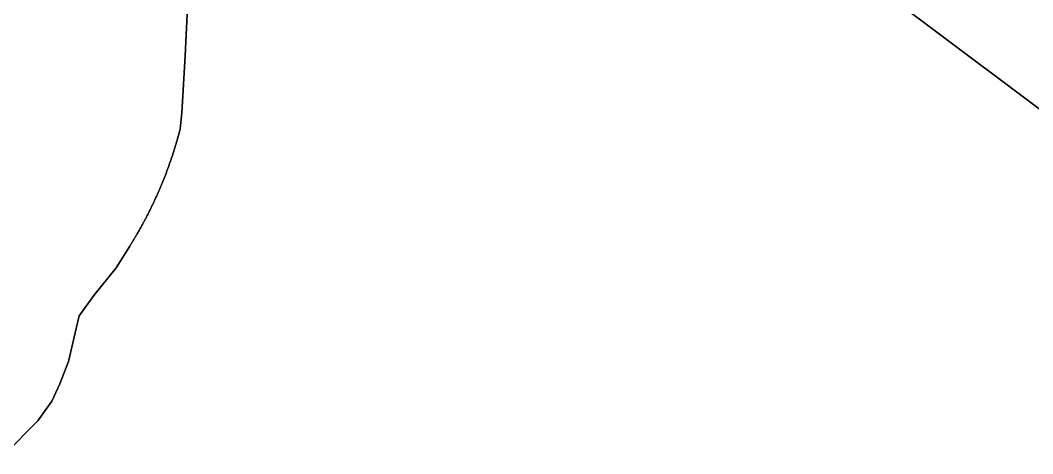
# Model space of a CAD drawing. Header units: inches. Extents: x 11258954 to 11313122, y 3645444 to 3695200.
# Drawn here: x 11288378 to 11289758, y 3663688 to 3664279 of the extents above; entities that cross this region are included whole.
import ezdxf

# ---------------------------------------------------------------- set-up
doc = ezdxf.new("R2010")
doc.units = ezdxf.units.IN
doc.header["$MEASUREMENT"] = 0
doc.layers.add('AnnexationHistory', color=183, linetype='Continuous')

msp = doc.modelspace()

# ---------------------------------------------------------------- linework, layer by layer
at = {"layer": 'AnnexationHistory'}
for points in [[(11289829.9795, 3664110.9175, 0), (11289189.665, 3664590.8955, 0)], [(11289189.665, 3664590.8955, 0), (11289829.9795, 3664110.9175, 0)], [(11288606.607, 3664306.701, 0), (11288602.6315, 3664230.506, 0), (11288597.9935, 3664152.9855, 0), (11288596.006, 3664131.121, 0), (11288595.7105, 3664129.9745, 0), (11288595.4125, 3664128.8285, 0), (11288595.1125, 3664127.6835, 0), (11288594.8095, 3664126.539, 0), (11288594.5045, 3664125.395, 0), (11288594.197, 3664124.2515, 0), (11288593.8875, 3664123.109, 0), (11288593.575, 3664121.967, 0), (11288593.2605, 3664120.8255, 0), (11288592.9435, 3664119.685, 0), (11288592.624, 3664118.545, 0), (11288592.3025, 3664117.4055, 0), (11288591.9785, 3664116.267, 0), (11288591.652, 3664115.129, 0), (11288591.323, 3664113.9915, 0), (11288590.9915, 3664112.855, 0), (11288590.658, 3664111.719, 0), (11288590.322, 3664110.584, 0), (11288589.9835, 3664109.4495, 0), (11288589.643, 3664108.3155, 0), (11288589.2995, 3664107.1825, 0), (11288588.954, 3664106.05, 0), (11288588.6065, 3664104.9185, 0), (11288588.256, 3664103.7875, 0), (11288587.9035, 3664102.6575, 0), (11288587.5485, 3664101.528, 0), (11288587.191, 3664100.399, 0), (11288586.8315, 3664099.271, 0), (11288586.4695, 3664098.144, 0), (11288586.105, 3664097.0175, 0), (11288585.7385, 3664095.892, 0), (11288585.3695, 3664094.767, 0), (11288584.998, 3664093.643, 0), (11288584.624, 3664092.5195, 0), (11288584.248, 3664091.397, 0), (11288583.8695, 3664090.275, 0), (11288583.4885, 3664089.154, 0), (11288583.1055, 3664088.034, 0), (11288582.72, 3664086.9145, 0), (11288582.332, 3664085.796, 0), (11288581.942, 3664084.6785, 0), (11288581.5495, 3664083.5615, 0), (11288581.1545, 3664082.445, 0), (11288580.7575, 3664081.33, 0), (11288580.358, 3664080.2155, 0), (11288579.956, 3664079.102, 0), (11288579.5515, 3664077.989, 0), (11288579.145, 3664076.877, 0), (11288578.7365, 3664075.766, 0), (11288578.325, 3664074.656, 0), (11288577.912, 3664073.5465, 0), (11288577.496, 3664072.438, 0), (11288577.078, 3664071.3305, 0), (11288576.6575, 3664070.2235, 0), (11288576.2345, 3664069.118, 0), (11288575.8095, 3664068.013, 0), (11288575.3825, 3664066.9085, 0), (11288574.9525, 3664065.8055, 0), (11288574.5205, 3664064.703, 0), (11288574.0865, 3664063.602, 0), (11288573.65, 3664062.5015, 0), (11288573.211, 3664061.402, 0), (11288572.77, 3664060.303, 0), (11288572.3265, 3664059.2055, 0), (11288571.8805, 3664058.1085, 0), (11288571.4325, 3664057.013, 0), (11288570.982, 3664055.918, 0), (11288570.5295, 3664054.824, 0), (11288570.0745, 3664053.731, 0), (11288569.6175, 3664052.639, 0), (11288569.158, 3664051.5475, 0), (11288568.696, 3664050.4575, 0), (11288568.232, 3664049.3685, 0), (11288567.766, 3664048.28, 0), (11288567.2975, 3664047.193, 0), (11288566.8265, 3664046.1065, 0), (11288566.3535, 3664045.0215, 0), (11288565.878, 3664043.937, 0), (11288565.4005, 3664042.854, 0), (11288564.9205, 3664041.7715, 0), (11288564.438, 3664040.6905, 0), (11288563.9535, 3664039.61, 0), (11288563.467, 3664038.531, 0), (11288562.978, 3664037.4525, 0), (11288562.487, 3664036.3755, 0), (11288561.9935, 3664035.299, 0), (11288561.4975, 3664034.224, 0), (11288560.9995, 3664033.15, 0), (11288560.4995, 3664032.077, 0), (11288559.997, 3664031.005, 0), (11288559.4925, 3664029.934, 0), (11288558.9855, 3664028.864, 0), (11288558.4765, 3664027.7955, 0), (11288557.965, 3664026.7275, 0), (11288557.4515, 3664025.661, 0), (11288556.9355, 3664024.595, 0), (11288556.4175, 3664023.5305, 0), (11288555.897, 3664022.467, 0), (11288555.3745, 3664021.405, 0), (11288554.85, 3664020.3435, 0), (11288554.323, 3664019.2835, 0), (11288553.7935, 3664018.2245, 0), (11288553.2625, 3664017.1665, 0), (11288552.7285, 3664016.1095, 0), (11288552.193, 3664015.054, 0), (11288551.655, 3664013.999, 0), (11288551.1145, 3664012.9455, 0), (11288550.572, 3664011.8935, 0), (11288550.0275, 3664010.842, 0), (11288549.481, 3664009.792, 0), (11288548.932, 3664008.743, 0), (11288548.3805, 3664007.6955, 0), (11288547.827, 3664006.649, 0), (11288547.2715, 3664005.6035, 0), (11288546.714, 3664004.559, 0), (11288546.154, 3664003.516, 0), (11288545.592, 3664002.474, 0), (11288545.0275, 3664001.433, 0), (11288544.461, 3664000.3935, 0), (11288543.8925, 3663999.355, 0), (11288543.3215, 3663998.318, 0), (11288542.7485, 3663997.282, 0), (11288542.1735, 3663996.247, 0), (11288541.596, 3663995.2135, 0), (11288541.0165, 3663994.181, 0), (11288540.435, 3663993.15, 0), (11288539.8515, 3663992.12, 0), (11288539.2655, 3663991.091, 0), (11288538.6775, 3663990.0635, 0), (11288538.087, 3663989.0375, 0), (11288537.495, 3663988.0125, 0), (11288536.9, 3663986.9885, 0), (11288536.3035, 3663985.966, 0), (11288535.705, 3663984.9445, 0), (11288535.104, 3663983.9245, 0), (11288534.501, 3663982.9055, 0), (11288533.8955, 3663981.888, 0), (11288533.2885, 3663980.872, 0), (11288532.679, 3663979.857, 0), (11288532.0675, 3663978.843, 0), (11288531.4535, 3663977.8305, 0), (11288530.838, 3663976.8195, 0), (11288530.22, 3663975.8095, 0), (11288529.6, 3663974.801, 0), (11288528.978, 3663973.794, 0), (11288528.3535, 3663972.788, 0), (11288527.7275, 3663971.783, 0), (11288527.099, 3663970.78, 0), (11288508.85, 3663941.4, 700.8), (11288478.069, 3663903.8605, 0), (11288458.192, 3663876.0325, 0), (11288454.2165, 3663858.806, 0), (11288443.6155, 3663813.7515, 0), (11288431.6895, 3663783.2735, 0), (11288421.0885, 3663759.421, 0), (11288401.7, 3663732.55, 703.4), (11288357.482, 3663687.8635, 0)], [(11288357.482, 3663687.8635, 0), (11288401.7, 3663732.55, 703.4), (11288421.0885, 3663759.421, 0), (11288431.6895, 3663783.2735, 0), (11288443.6155, 3663813.7515, 0), (11288454.2165, 3663858.806, 0), (11288458.192, 3663876.0325, 0), (11288478.069, 3663903.8605, 0), (11288508.85, 3663941.4, 700.8), (11288527.099, 3663970.78, 0), (11288527.7275, 3663971.783, 0), (11288528.3535, 3663972.788, 0), (11288528.978, 3663973.794, 0), (11288529.6, 3663974.801, 0), (11288530.22, 3663975.8095, 0), (11288530.838, 3663976.8195, 0), (11288531.4535, 3663977.8305, 0), (11288532.0675, 3663978.843, 0), (11288532.679, 3663979.857, 0), (11288533.2885, 3663980.872, 0), (11288533.8955, 3663981.888, 0), (11288534.501, 3663982.9055, 0), (11288535.104, 3663983.9245, 0), (11288535.705, 3663984.9445, 0), (11288536.3035, 3663985.966, 0), (11288536.9, 3663986.9885, 0), (11288537.495, 3663988.0125, 0), (11288538.087, 3663989.0375, 0), (11288538.6775, 3663990.0635, 0), (11288539.2655, 3663991.091, 0), (11288539.8515, 3663992.12, 0), (11288540.435, 3663993.15, 0), (11288541.0165, 3663994.181, 0), (11288541.596, 3663995.2135, 0), (11288542.1735, 3663996.247, 0), (11288542.7485, 3663997.282, 0), (11288543.3215, 3663998.318, 0), (11288543.8925, 3663999.355, 0), (11288544.461, 3664000.3935, 0), (11288545.0275, 3664001.433, 0), (11288545.592, 3664002.474, 0), (11288546.154, 3664003.516, 0), (11288546.714, 3664004.559, 0), (11288547.2715, 3664005.6035, 0), (11288547.827, 3664006.649, 0), (11288548.3805, 3664007.6955, 0), (11288548.932, 3664008.743, 0), (11288549.481, 3664009.792, 0), (11288550.0275, 3664010.842, 0), (11288550.572, 3664011.8935, 0), (11288551.1145, 3664012.9455, 0), (11288551.655, 3664013.999, 0), (11288552.193, 3664015.054, 0), (11288552.7285, 3664016.1095, 0), (11288553.2625, 3664017.1665, 0), (11288553.7935, 3664018.2245, 0), (11288554.323, 3664019.2835, 0), (11288554.85, 3664020.3435, 0), (11288555.3745, 3664021.405, 0), (11288555.897, 3664022.467, 0), (11288556.4175, 3664023.5305, 0), (11288556.9355, 3664024.595, 0), (11288557.4515, 3664025.661, 0), (11288557.965, 3664026.7275, 0), (11288558.4765, 3664027.7955, 0), (11288558.9855, 3664028.864, 0), (11288559.4925, 3664029.934, 0), (11288559.997, 3664031.005, 0), (11288560.4995, 3664032.077, 0), (11288560.9995, 3664033.15, 0), (11288561.4975, 3664034.224, 0), (11288561.9935, 3664035.299, 0), (11288562.487, 3664036.3755, 0), (11288562.978, 3664037.4525, 0), (11288563.467, 3664038.531, 0), (11288563.9535, 3664039.61, 0), (11288564.438, 3664040.6905, 0), (11288564.9205, 3664041.7715, 0), (11288565.4005, 3664042.854, 0), (11288565.878, 3664043.937, 0), (11288566.3535, 3664045.0215, 0), (11288566.8265, 3664046.1065, 0), (11288567.2975, 3664047.193, 0), (11288567.766, 3664048.28, 0), (11288568.232, 3664049.3685, 0), (11288568.696, 3664050.4575, 0), (11288569.158, 3664051.5475, 0), (11288569.6175, 3664052.639, 0), (11288570.0745, 3664053.731, 0), (11288570.5295, 3664054.824, 0), (11288570.982, 3664055.918, 0), (11288571.4325, 3664057.013, 0), (11288571.8805, 3664058.1085, 0), (11288572.3265, 3664059.2055, 0), (11288572.77, 3664060.303, 0), (11288573.211, 3664061.402, 0), (11288573.65, 3664062.5015, 0), (11288574.0865, 3664063.602, 0), (11288574.5205, 3664064.703, 0), (11288574.9525, 3664065.8055, 0), (11288575.3825, 3664066.9085, 0), (11288575.8095, 3664068.013, 0), (11288576.2345, 3664069.118, 0), (11288576.6575, 3664070.2235, 0), (11288577.078, 3664071.3305, 0), (11288577.496, 3664072.438, 0), (11288577.912, 3664073.5465, 0), (11288578.325, 3664074.656, 0), (11288578.7365, 3664075.766, 0), (11288579.145, 3664076.877, 0), (11288579.5515, 3664077.989, 0), (11288579.956, 3664079.102, 0), (11288580.358, 3664080.2155, 0), (11288580.7575, 3664081.33, 0), (11288581.1545, 3664082.445, 0), (11288581.5495, 3664083.5615, 0), (11288581.942, 3664084.6785, 0), (11288582.332, 3664085.796, 0), (11288582.72, 3664086.9145, 0), (11288583.1055, 3664088.034, 0), (11288583.4885, 3664089.154, 0), (11288583.8695, 3664090.275, 0), (11288584.248, 3664091.397, 0), (11288584.624, 3664092.5195, 0), (11288584.998, 3664093.643, 0), (11288585.3695, 3664094.767, 0), (11288585.7385, 3664095.892, 0), (11288586.105, 3664097.0175, 0), (11288586.4695, 3664098.144, 0), (11288586.8315, 3664099.271, 0), (11288587.191, 3664100.399, 0), (11288587.5485, 3664101.528, 0), (11288587.9035, 3664102.6575, 0), (11288588.256, 3664103.7875, 0), (11288588.6065, 3664104.9185, 0), (11288588.954, 3664106.05, 0), (11288589.2995, 3664107.1825, 0), (11288589.643, 3664108.3155, 0), (11288589.9835, 3664109.4495, 0), (11288590.322, 3664110.584, 0), (11288590.658, 3664111.719, 0), (11288590.9915, 3664112.855, 0), (11288591.323, 3664113.9915, 0), (11288591.652, 3664115.129, 0), (11288591.9785, 3664116.267, 0), (11288592.3025, 3664117.4055, 0), (11288592.624, 3664118.545, 0), (11288592.9435, 3664119.685, 0), (11288593.2605, 3664120.8255, 0), (11288593.575, 3664121.967, 0), (11288593.8875, 3664123.109, 0), (11288594.197, 3664124.2515, 0), (11288594.5045, 3664125.395, 0), (11288594.8095, 3664126.539, 0), (11288595.1125, 3664127.6835, 0), (11288595.4125, 3664128.8285, 0), (11288595.7105, 3664129.9745, 0), (11288596.006, 3664131.121, 0), (11288597.9935, 3664152.9855, 0), (11288602.6315, 3664230.506, 0), (11288606.607, 3664306.701, 0)]]:
    msp.add_polyline3d(points, dxfattribs=at)

doc.saveas('drawing.dxf')
